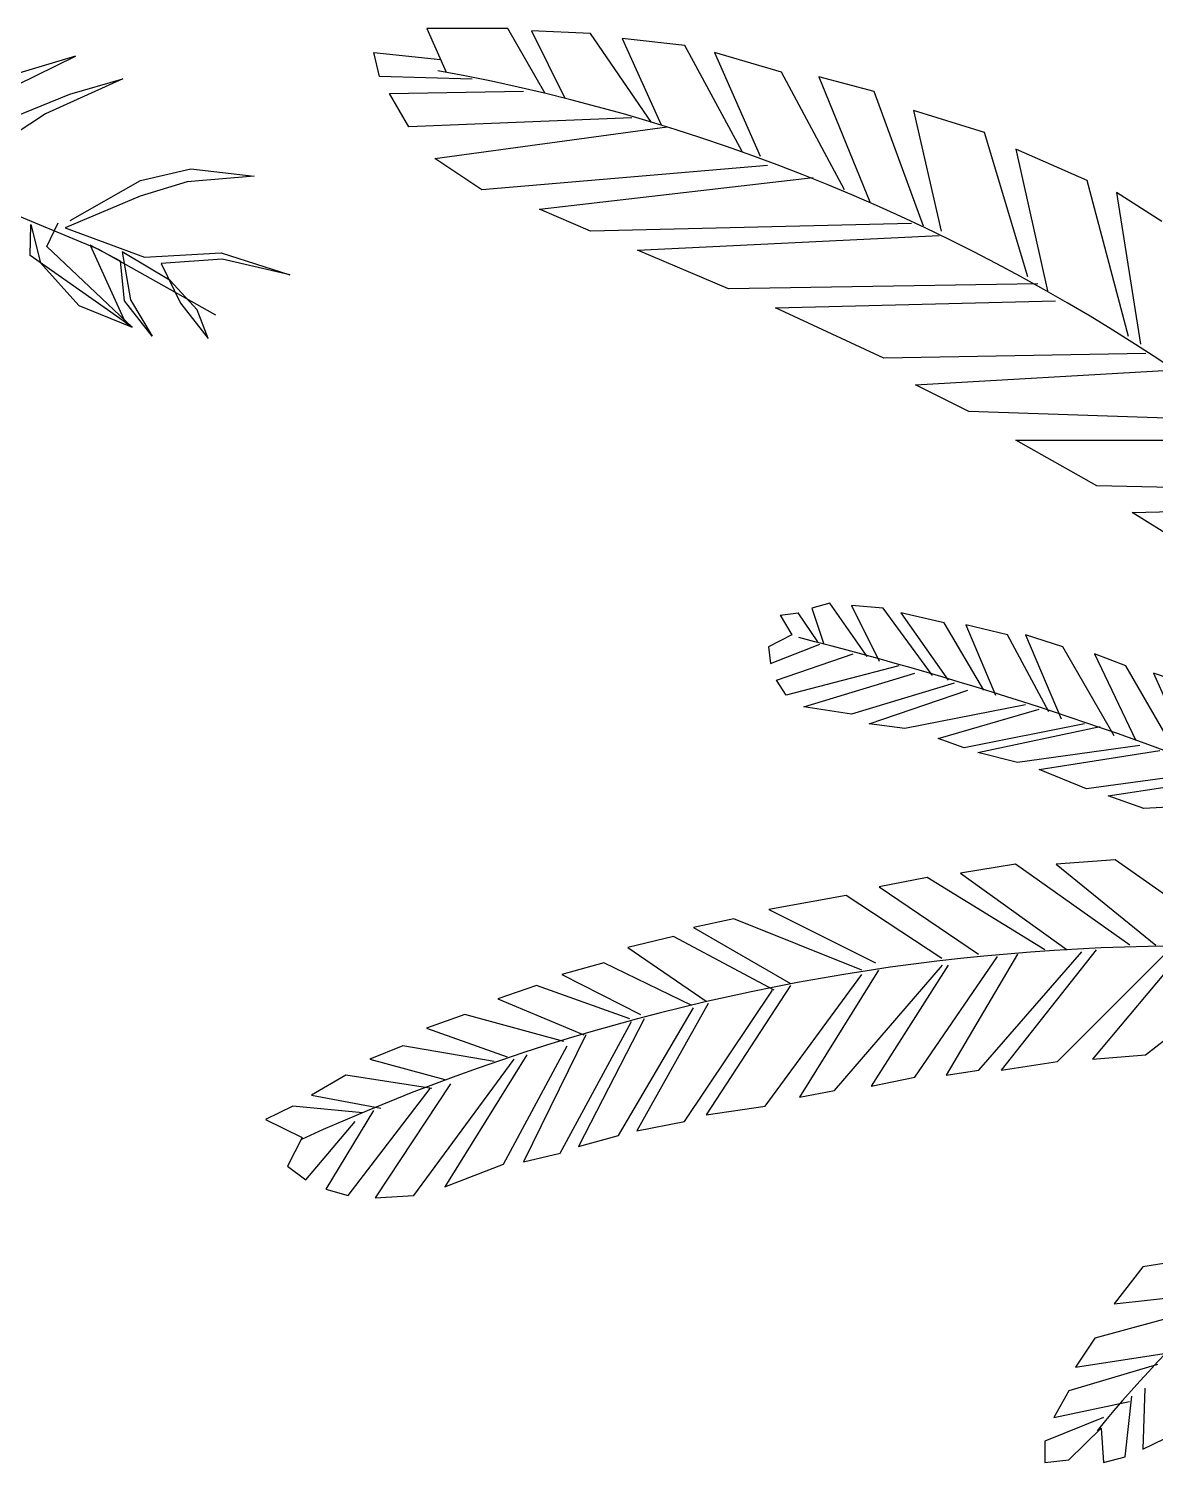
# Model space of a CAD drawing. Header units: millimetres. Extents: x 21129 to 2803301, y -510327 to 166837.
# Drawn here: x 373817 to 376041, y -125560 to -122729 of the extents above; entities that cross this region are included whole.
import ezdxf

# ---------------------------------------------------------------- set-up
doc = ezdxf.new("R2010")
doc.units = ezdxf.units.MM
doc.layers.add('....13_TNT_F_TREE', color=76, linetype='Continuous', transparency=0.5)

# ---------------------------------------------------------------- blocks, each defined once
blk = doc.blocks.new('md-cay24')
for p, q in [((-1220, 2889.2), (-1299.9, 2889.2)), ((-1299.9, 2889.2), (-1280.6, 2846.3)), ((-1183.1, 2825.3), (-1220, 2889.2)), ((-1138.3, 2884.4), (-1196.7, 2887)), ((-1196.7, 2887), (-1163.8, 2820.5)), ((-1078.1, 2796.4), (-1138.3, 2884.4)), ((-1045.2, 2872.6), (-1107.2, 2879.6)), ((-1107.2, 2879.6), (-1068.5, 2794.3)), ((-1346.5, 2841.9), (-1352.2, 2865.6)), ((-1352.2, 2865.6), (-1286.3, 2858.6)), ((-988.6, 2768), (-1045.2, 2872.6)), ((-949.9, 2846.3), (-1015.8, 2865.6)), ((-1015.8, 2865.6), (-971, 2763.2)), ((-887.6, 2730), (-949.9, 2846.3)), ((-1255.1, 2839.3), (-1346.5, 2841.9)), ((-858.5, 2827.1), (-913, 2841.5)), ((-913, 2841.5), (-862.5, 2718.1)), ((-1336.8, 2825.3), (-1204.6, 2827.5)), ((-1317.5, 2792.1), (-1336.8, 2825.3)), ((-809.8, 2694.1), (-858.5, 2827.1)), ((-749.6, 2786.8), (-819.5, 2808.3)), ((-819.5, 2808.3), (-792.3, 2689.3)), ((-1097.5, 2801.3), (-1317.5, 2792.1)), ((-1292, 2761), (-1062.7, 2792.1)), ((-706.6, 2644.2), (-749.6, 2786.8)), ((-1245.5, 2730), (-1292, 2761)), ((-648.2, 2739.1), (-718.5, 2770.2)), ((-718.5, 2770.2), (-687.3, 2630.2)), ((-963.5, 2754), (-1245.5, 2730)), ((-1188.8, 2711.1), (-918.7, 2742.2)), ((-607.4, 2585.1), (-648.2, 2739.1)), ((-574.4, 2698.9), (-619.2, 2727.3)), ((-619.2, 2727.3), (-595.6, 2577.7)), ((-1138.3, 2689.3), (-1188.8, 2711.1)), ((-821.6, 2696.7), (-1138.3, 2689.3)), ((-1091.8, 2670.5), (-794.4, 2684.9)), ((-1002.2, 2632.4), (-1091.8, 2670.5)), ((-697, 2637.2), (-1002.2, 2632.4)), ((-955.6, 2613.6), (-679.4, 2620.6)), ((-848.9, 2563.7), (-955.6, 2613.6)), ((-590.2, 2568.5), (-848.9, 2563.7)), ((-817.7, 2537.5), (-566.6, 2551.9)), ((-765, 2511.2), (-817.7, 2537.5)), ((-496.7, 2502), (-765, 2511.2)), ((-638.6, 2437.7), (-718.5, 2482.8)), ((-718.5, 2482.8), (-469.5, 2482.8)), ((-407.1, 2432.9), (-638.6, 2437.7)), ((-603.8, 2411.5), (-387.8, 2416.3)), ((-547.2, 2376), (-603.8, 2411.5)), ((-902.2, 2321.8), (-919.8, 2317)), ((-865.3, 2269.3), (-902.2, 2321.8)), ((-951, 2310), (-933.4, 2312.2)), ((-951, 2310), (-939.5, 2290.7)), ((-914.1, 2283.7), (-933.4, 2312.2)), ((-919.8, 2317), (-908, 2281.5)), ((-849.6, 2317), (-880.7, 2319.6)), ((-880.7, 2319.6), (-853.5, 2264.5)), ((-800.9, 2250.5), (-849.6, 2317)), ((-789.4, 2302.5), (-832, 2312.2)), ((-832, 2312.2), (-785.5, 2245.7)), ((-750.3, 2236), (-789.4, 2302.5)), ((-726.7, 2290.7), (-767.9, 2300.4)), ((-767.9, 2300.4), (-738.5, 2231.2)), ((-939.5, 2290.7), (-962.8, 2278.9)), ((-960.6, 2262.3), (-911.9, 2281.5)), ((-685.9, 2214.6), (-726.7, 2290.7)), ((-672.2, 2278.9), (-709.1, 2290.7)), ((-709.1, 2290.7), (-674, 2207.6)), ((-962.8, 2278.9), (-960.6, 2262.3)), ((-954.9, 2245.7), (-879, 2271.9)), ((-621.4, 2191), (-672.2, 2278.9)), ((-609.9, 2260.1), (-641.1, 2271.9)), ((-641.1, 2271.9), (-600.2, 2186.2)), ((-834.2, 2260.1), (-945.2, 2231.2)), ((-927.7, 2219.4), (-818.4, 2252.7)), ((-559, 2171.7), (-609.9, 2260.1)), ((-541.5, 2238.7), (-582.7, 2252.7)), ((-582.7, 2252.7), (-543.6, 2164.7)), ((-945.2, 2231.2), (-954.9, 2245.7)), ((-779.4, 2243), (-880.7, 2212.4)), ((-863.2, 2202.8), (-765.8, 2236)), ((-880.7, 2212.4), (-927.7, 2219.4)), ((-709.1, 2221.6), (-828.1, 2198)), ((-795.1, 2188.4), (-695.5, 2217.2)), ((-828.1, 2198), (-863.2, 2202.8)), ((-650.8, 2202.8), (-769.7, 2179.2)), ((-756.1, 2174.4), (-635.3, 2200.2)), ((-769.7, 2179.2), (-795.1, 2188.4)), ((-596.3, 2181.4), (-717, 2164.7)), ((-717, 2164.7), (-756.1, 2174.4)), ((-695.5, 2157.7), (-576.6, 2176.5)), ((-649, 2138.5), (-695.5, 2157.7)), ((-527.9, 2155.1), (-649, 2138.5)), ((-627.5, 2131.5), (-506.4, 2150.3)), ((-592.4, 2119.2), (-627.5, 2131.5)), ((-448, 2126.7), (-592.4, 2119.2)), ((-620.7, 2068.5), (-678.7, 2064.1)), ((-500.6, 1984.1), (-620.7, 2068.5)), ((-718.8, 2064.1), (-773.3, 2055.4)), ((-773.3, 2055.4), (-667.9, 1979.7)), ((-606, 1984.1), (-718.8, 2064.1)), ((-678.7, 2064.1), (-580.5, 1984.1)), ((-806.2, 2051), (-853.5, 2041.8)), ((-853.5, 2041.8), (-755.4, 1975.3)), ((-689.8, 1979.7), (-806.2, 2051)), ((-886.1, 2033.1), (-962.4, 2019.5)), ((-791.5, 1970.9), (-886.1, 2033.1)), ((-996.8, 2010.3), (-1036.6, 2001.6)), ((-870.4, 1959.6), (-996.8, 2010.3)), ((-962.4, 2019.5), (-857.1, 1966.6)), ((-1036.6, 2001.6), (-940.9, 1946.4)), ((-1056.3, 1992.8), (-1101.4, 1981.9)), ((-957.1, 1939.9), (-1056.3, 1992.8)), ((-1101.4, 1981.9), (-1024.1, 1928.9)), ((-818.1, 1853.7), (-736.7, 1973.1)), ((-717, 1975.3), (-787.2, 1855.9)), ((-755, 1860.7), (-653.6, 1977.5)), ((-639.3, 1979.7), (-733.2, 1860.7)), ((-677.3, 1869.4), (-565.1, 1981.9)), ((-552.6, 1979.7), (-642.9, 1871.6)), ((-590.6, 1876), (-456.9, 1979.7)), ((-1125.1, 1966.6), (-1166.6, 1955.2)), ((-1166.6, 1955.2), (-1088.9, 1915.8)), ((-1038.4, 1924.6), (-1125.1, 1966.6)), ((-966, 1825.3), (-870.4, 1955.2)), ((-854.2, 1959.6), (-932, 1834)), ((-897.6, 1840.6), (-790.8, 1964.4)), ((-785.5, 1964.4), (-861.4, 1844.9)), ((-1191.7, 1944.2), (-1229.7, 1931.1)), ((-1099.6, 1911.4), (-1191.7, 1944.2)), ((-1045.5, 1809.9), (-958.8, 1939.9)), ((-940.9, 1944.2), (-1024.1, 1816.5)), ((-1229.7, 1931.1), (-1144.8, 1895.7)), ((-1022.3, 1926.7), (-1092.5, 1800.8)), ((-1262.3, 1915.8), (-1300.3, 1902.2)), ((-1164.8, 1889.1), (-1262.3, 1915.8)), ((-1085.3, 1911.4), (-1150.2, 1785.4)), ((-1110.7, 1796.4), (-1036.6, 1922.4)), ((-1300.3, 1902.2), (-1220.7, 1873.8)), ((-1168.4, 1778.9), (-1097.9, 1908.8)), ((-1323.5, 1884.7), (-1356.2, 1871.6)), ((-1233.3, 1869.4), (-1323.5, 1884.7)), ((-1224.3, 1767.9), (-1161.3, 1884.7)), ((-1143, 1895.7), (-1204.6, 1770.1)), ((-1356.2, 1871.6), (-1282, 1851.5)), ((-1312.8, 1736.9), (-1213.6, 1871.6)), ((-1201, 1876), (-1282, 1745.6)), ((-733.2, 1860.7), (-677.3, 1869.4)), ((-642.9, 1871.6), (-590.6, 1876)), ((-1379.8, 1855.9), (-1413.8, 1836.2)), ((-1294.9, 1842.8), (-1379.8, 1855.9)), ((-787.2, 1855.9), (-755, 1860.7)), ((-1377.6, 1736.9), (-1296.7, 1842.8)), ((-1276.6, 1847.1), (-1350.8, 1734.7)), ((-932, 1834), (-897.6, 1840.6)), ((-861.4, 1844.9), (-818.1, 1853.7)), ((-1413.8, 1836.2), (-1345.4, 1823.1)), ((-1432.1, 1825.3), (-1459, 1812.1)), ((-1459, 1812.1), (-1422.8, 1794.2)), ((-1363.3, 1818.7), (-1432.1, 1825.3)), ((-1352.6, 1820.9), (-1399.5, 1743.4)), ((-1024.1, 1816.5), (-966, 1825.3)), ((-1419.2, 1752.6), (-1370.5, 1809.9)), ((-1092.5, 1800.8), (-1045.5, 1809.9)), ((-1422.8, 1794.2), (-1437.5, 1765.8)), ((-1150.2, 1785.4), (-1110.7, 1796.4)), ((-1204.6, 1770.1), (-1168.4, 1778.9)), ((-1437.5, 1765.8), (-1419.2, 1752.6)), ((-1282, 1745.6), (-1224.3, 1767.9)), ((-1399.5, 1743.4), (-1377.6, 1736.9)), ((-1350.8, 1734.7), (-1312.8, 1736.9)), ((-450.5, 1690.1), (-593.4, 1666.4)), ((-593.4, 1666.4), (-621.4, 1630.1)), ((-621.4, 1630.1), (-499.6, 1643.3)), ((-516.8, 1630.1), (-640.7, 1596)), ((-640.7, 1596), (-659.7, 1567.6)), ((-659.7, 1567.6), (-559.4, 1582.9)), ((-578.7, 1570.2), (-666.2, 1544)), ((-666.2, 1544), (-681.2, 1517.7)), ((-591.3, 1546.6), (-593.4, 1486.6)), ((-681.2, 1517.7), (-606.3, 1533.5)), ((-610.6, 1478.8), (-604.2, 1538.7)), ((-632.1, 1517.7), (-689.8, 1494.5)), ((-666.2, 1476.1), (-634.3, 1507.2)), ((-634.3, 1507.2), (-632.1, 1473.5)), ((-593.4, 1486.6), (-561.5, 1502)), ((-689.8, 1494.5), (-689.8, 1473.5)), ((-689.8, 1473.5), (-666.2, 1476.1)), ((-632.1, 1473.5), (-610.6, 1478.8))]:
    blk.add_line(p, q)
for centre, radius, start, end in [((-1632.1, 961.2), 1917.4, 28.9144, 79.6889), ((-1829.2, -1255.7), 3655.2, 59.3308, 75.8055), ((-545, -134.4), 2117.7, 74.0979, 114.5114), ((215.1, 819), 1094.6, 98.2584, 141.2194)]:
    blk.add_arc(centre, radius, start, end)
blk = doc.blocks.new('md-cay23')
for p, q in [((854.7, 2819.4), (941.7, 2862)), ((941.7, 2862), (869.4, 2840.2)), ((988.3, 2839.7), (912.1, 2805)), ((936.1, 2824.4), (988.3, 2839.7)), ((870.7, 2797.8), (936.1, 2824.4)), ((626.7, 2811.9), (964.2, 2671.6)), ((912.1, 2805), (854.6, 2767.5)), ((1005.8, 2739.1), (1055.6, 2750.8)), ((1055.6, 2750.8), (1117.8, 2743.4)), ((936.5, 2699.6), (1005.8, 2739.1)), ((1051.7, 2738), (1005.4, 2723.8)), ((1117.8, 2743.4), (1051.7, 2738)), ((1005.4, 2723.8), (931.6, 2692.6)), ((896.8, 2665.2), (897.6, 2695.8)), ((897.6, 2695.8), (907.2, 2657.9)), ((913.5, 2674.2), (924.7, 2697.5)), ((931.6, 2692.6), (1009.8, 2663.6)), ((997.5, 2594.4), (896.8, 2665.2)), ((997.5, 2594.4), (913.5, 2674.2)), ((956, 2675.5), (990.6, 2599.3)), ((986.2, 2659.5), (956, 2675.5)), ((964.2, 2671.6), (1079.9, 2606.5)), ((987.6, 2668.9), (995.8, 2621.5)), ((1035.2, 2640.6), (987.6, 2668.9)), ((1009.8, 2663.6), (1085.3, 2667.7)), ((1086.4, 2661.7), (1026.2, 2657.3)), ((1085.3, 2667.7), (1153.1, 2646)), ((1153.1, 2646), (1086.4, 2661.7)), ((907.2, 2657.9), (945, 2615.7)), ((989.9, 2620.5), (986.2, 2659.5)), ((1026.2, 2657.3), (1045.2, 2618)), ((1061.6, 2611.7), (1035.2, 2640.6)), ((1017.3, 2585.7), (989.9, 2620.5)), ((995.8, 2621.5), (1017.3, 2585.7)), ((945, 2615.7), (997.5, 2594.4)), ((1045.2, 2618), (1072.6, 2583.1)), ((1072.6, 2583.1), (1061.6, 2611.7)), ((990.6, 2599.3), (997.5, 2594.4))]:
    blk.add_line(p, q)

msp = doc.modelspace()

# ---------------------------------------------------------------- block references
at = {"layer": '....13_TNT_F_TREE', "xscale": 2, "yscale": 2, "zscale": 2}
for name, p in [('md-cay23', (372026, -128507.5)), ('md-cay24', (377202.4, -128507.5))]:
    msp.add_blockref(name, p, dxfattribs=at)

doc.saveas('drawing.dxf')
